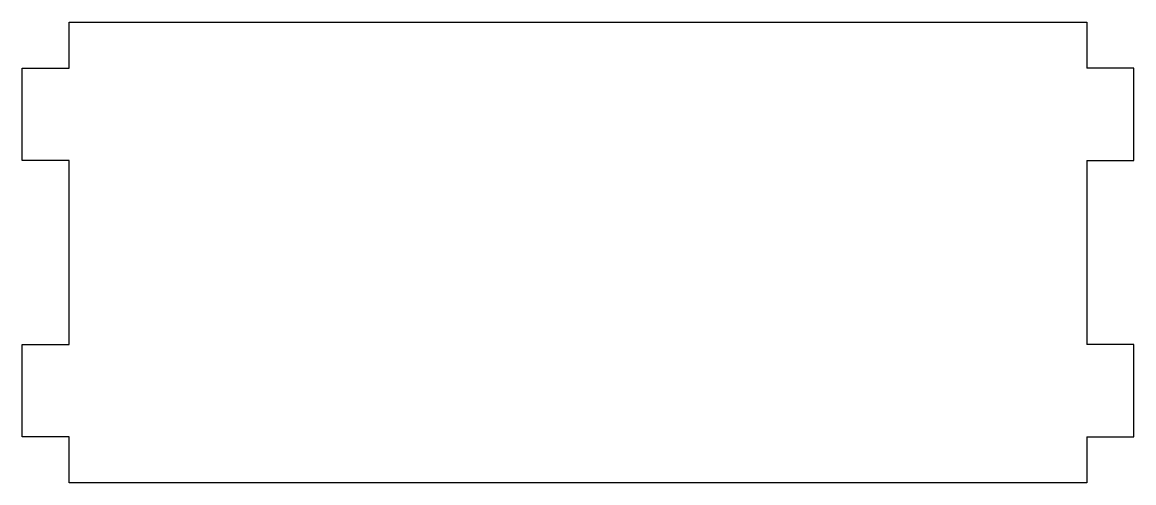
# Model space of a CAD drawing. Extents: x -1.51 to 1.51, y -0.62 to 0.62.
import ezdxf

# ---------------------------------------------------------------- set-up
doc = ezdxf.new("R2010")
doc.units = 0
doc.header["$MEASUREMENT"] = 0
doc.layers.get('0').update_dxf_attribs({"linetype": 'CONTINUOUS'})

msp = doc.modelspace()

# ---------------------------------------------------------------- linework, layer by layer
at = {"color": 7, "linetype": 'CONTINUOUS'}
for p, q in [((-1.38, 0.5), (-1.38, 0.625)), ((-1.38, 0.625), (1.38, 0.625)), ((1.38, 0.625), (1.38, 0.5)), ((-1.507, 0.25), (-1.507, 0.5)), ((-1.507, 0.5), (-1.38, 0.5)), ((1.507, 0.5), (1.38, 0.5)), ((1.507, 0.25), (1.507, 0.5)), ((-1.38, 0.25), (-1.507, 0.25)), ((-1.38, -0.25), (-1.38, 0.25)), ((1.38, 0.25), (1.507, 0.25)), ((1.38, 0.25), (1.38, -0.25)), ((-1.507, -0.5), (-1.507, -0.25)), ((-1.507, -0.25), (-1.38, -0.25)), ((1.507, -0.25), (1.38, -0.25)), ((1.507, -0.5), (1.507, -0.25)), ((-1.38, -0.5), (-1.507, -0.5)), ((-1.38, -0.625), (-1.38, -0.5)), ((1.38, -0.5), (1.507, -0.5)), ((1.38, -0.5), (1.38, -0.625)), ((1.38, -0.625), (-1.38, -0.625))]:
    msp.add_line(p, q, dxfattribs=at)

doc.saveas('drawing.dxf')
